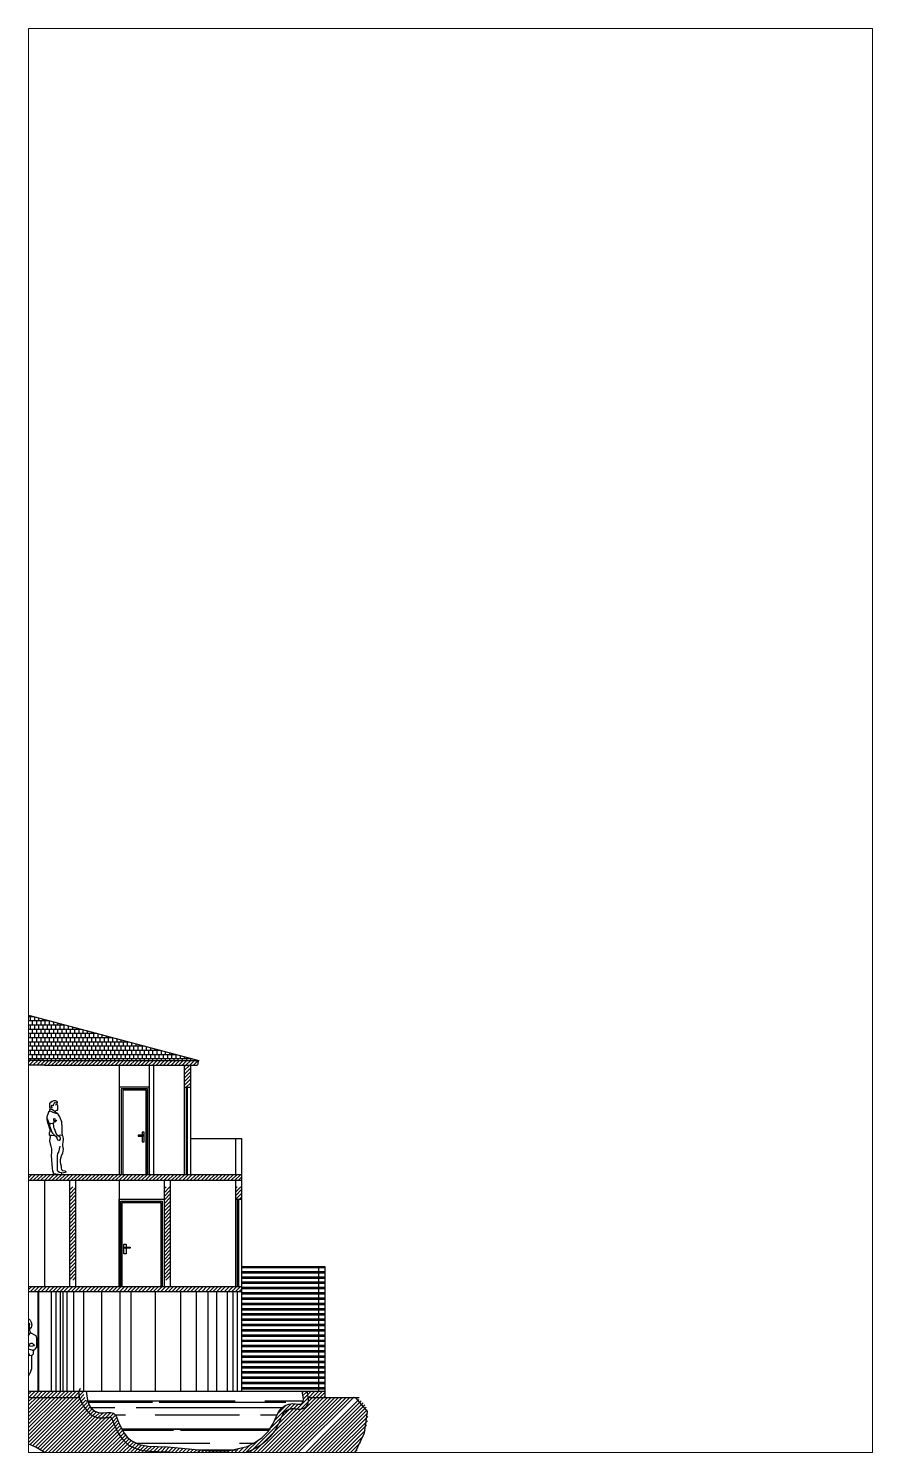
# Paper-space layout 'FACHADA TRASERA' of a CAD drawing. Header units: millimetres. Extents: x 0.02 to 0.183, y 0.034 to 0.309.
# The model-space entities are those that its viewports show. They can reach past a viewport. Long polylines and large blocks are cut down to what shows.
import ezdxf

# ---------------------------------------------------------------- set-up
doc = ezdxf.new("R2010")
doc.units = ezdxf.units.MM
doc.header["$LTSCALE"] = 2
doc.linetypes.add('HIDDEN', pattern=[9.524999999999999, 6.35, -3.175])
for name, color, linetype in [('AUXILIARES', 210, 'Continuous'), ('MUROS', 30, 'Continuous'), ('PISO EXTERIOR', 55, 'Continuous'), ('PISO INTERIOR', 41, 'Continuous'), ('teja', 22, 'Continuous'), ('VENTANAS', 170, 'Continuous')]:
    doc.layers.add(name, color=color, linetype=linetype)
pattern_1 = [(44.99999999999996, (-179.6608391449199, 34.28022411355022), (-0.04490128060534574, 0.04490128060534579), [])]

# ---------------------------------------------------------------- blocks, each defined once
blk = doc.blocks.new('hombre 2')
at = {"color": 0, "linetype": 'ByBlock', "lineweight": -2}
for p, q in [((-0.006359387316535958, 1.409057933893848), (-0.116814575446881, 1.369739943562053)), ((-0.08772548083399556, 1.54329880251953), (-0.05826043383632395, 1.608590668025755)), ((-0.08638976996741121, 1.54421768303763), (-0.06185434528413225, 1.537410997856142)), ((-0.06185434528413225, 1.70757812739393), (-0.07821129507297542, 1.680351386667866)), ((-0.07821129507297542, 1.680351386667866), (-0.07821129507297542, 1.65312464594183)), ((-0.07821129507297542, 1.65312464594183), (-0.06278063990981764, 1.635711904466802)), ((-0.07003282017853962, 1.537410997856142), (-0.07003282017853962, 1.482957516404042)), ((-0.06996059051687098, 1.485002979521965), (-0.05926257507110222, 1.476623102960474)), ((-0.06914241142069955, 1.616023895791074), (-0.05146721019656297, 1.664584877649304)), ((-0.06127390455199588, 1.607787075834921), (-0.06914241142069955, 1.614215813361682)), ((-0.03731892060085329, 1.70757812739393), (-0.06185434528413225, 1.70757812739393)), ((-0.04101668474109488, 1.398853106214972), (-0.06061911031119394, 1.32168816257655)), ((-0.02891594592318825, 1.476897859793837), (-0.0604877159059356, 1.476897859793837)), ((-0.05146721019656297, 1.664584877649304), (0.002655824059559109, 1.687107319791949)), ((-0.01278349591757433, 1.714384812575418), (-0.03731892060085329, 1.70757812739393)), ((0.02520708833296226, 1.484405340508061), (-0.02891594592318825, 1.476897859793837)), ((0.03817062906517776, 1.593724212495118), (-0.02092687996994869, 1.644953214661541)), ((-0.01069512372839654, 1.677052228471382), (-0.02029040353596656, 1.639924370277157)), ((-0.0153851873591293, 1.476897859793837), (-0.006364681649785098, 1.409330533365875)), ((0.01175192876570463, 1.70757812739393), (-0.01278349591757433, 1.714384812575418)), ((0.03628735344898359, 1.714384812575418), (0.01175192876570463, 1.70757812739393)), ((0.06082277813226256, 1.70757812739393), (0.03628735344898359, 1.714384812575418)), ((0.03666389370735601, 1.307444494506257), (0.09408725234487747, 1.397848615976415)), ((0.07165363701710703, 1.613412221170847), (0.03817062906517776, 1.593724212495118)), ((0.08535820281554152, 1.693964757030898), (0.06082277813226256, 1.70757812739393)), ((0.06847275126168029, 1.561178728765867), (0.07701091828940321, 1.5862909847298)), ((0.07935472884602746, 1.482828490158369), (0.06847275126168029, 1.561178728765867)), ((0.07701091828940321, 1.5862909847298), (0.07165363701710703, 1.613412221170847)), ((0.07996480879620549, 1.483292746120469), (0.07414739869957998, 1.459084516829193)), ((0.1136748119967592, 1.508945236360859), (0.07935472884602746, 1.482828490158369)), ((0.08554908531715455, 1.694374134398572), (0.1208552380177821, 1.62956772966362)), ((0.09575890611020554, 1.397619663033765), (0.1185758870140035, 1.379957002886073)), ((0.1273505194988047, 1.590999481373245), (0.1136748119967592, 1.508945236360859)), ((0.1185758870140035, 1.379957002886073), (0.1710531028041089, 1.347135654242237)), ((-0.1979166799947052, 1.201081302523988), (-0.2419895260231328, 1.135731010333046)), ((-0.2419895260231328, 1.135731010333046), (-0.2382316015778372, 1.062549774345968)), ((-0.2208118627068245, 1.043859137411573), (-0.2394181233125607, 1.065321852258251)), ((-0.2153677010117292, 1.033219866186357), (-0.2328090279629578, 0.9589560916463142)), ((-0.2087665545801656, 1.16139161382003), (-0.2301956796693787, 1.119403921848317)), ((-0.2301956796693787, 1.119403921848317), (-0.2114451952163279, 1.093688971741273)), ((-0.1459859146703195, 1.11839943160976), (-0.2157979862500667, 1.100117709268034)), ((-0.1809756579800705, 1.152752997768431), (-0.2087665545801656, 1.16139161382003)), ((-0.1894834964632821, 1.275817173856126), (-0.1979166799947052, 1.201081302523988)), ((-0.1728279918763747, 1.335086564450535), (-0.1894834964632821, 1.275817173856126)), ((-0.1513431959426441, 1.124828169136549), (-0.1809756579800705, 1.152752997768431)), ((-0.116814575446881, 1.369739943562053), (-0.1728279918763747, 1.335086564450535)), ((-0.1628089647847446, 1.024513646283964), (0.07282554229541915, 1.075407249399518)), ((0.05230351496467733, 1.101566024034526), (-0.1513431959426441, 1.116189553084951)), ((0.135094413976077, 0.9745166040792128), (-0.1262309399787114, 1.032415067189248)), ((-0.06061911031119394, 1.32168816257655), (-0.04202786358328581, 1.245536000868128)), ((-0.04202786358328581, 1.245536000868128), (-0.0406670813306107, 1.18532241668953)), ((-0.0406670813306107, 1.18532241668953), (-0.01049936161402343, 1.243883662095783)), ((-0.01049936161402343, 1.243883662095783), (0.03666389370735601, 1.307444494506257)), ((0.04771328633148642, 1.1033320780314), (0.07717833332915802, 1.073197370874681)), ((0.0522334924049801, 1.102327587792843), (0.08653515254070498, 1.129891562580582)), ((0.07282554229541915, 1.075407249399518), (0.1436421041137237, 1.067773123586477)), ((0.08653515254070498, 1.129891562580582), (0.1000089532557524, 1.13335220246401)), ((0.1923027714547914, 1.078933893647331), (0.1438005886970188, 1.066416014009747)), ((0.1595497566520123, 1.115357306855998), (0.1923027714547914, 1.078933893647331)), ((0.1710531028041089, 1.347135654242237), (0.2239232297763749, 1.321811497571218)), ((0.2406661355395556, 1.040161702383045), (0.1900297749894833, 0.9903495052543292)), ((0.2239232297763749, 1.321811497571218), (0.2384033159765409, 1.253392576231647)), ((0.2384033159765409, 1.253392576231647), (0.2393711870470554, 1.185681800080232)), ((0.2393711870470554, 1.185681800080232), (0.2399461469354094, 1.110473831956)), ((0.2399461469354094, 1.110473831956), (0.2409140180059239, 1.042763055804585)), ((-0.2328090279629578, 0.9589560916463142), (-0.2240164500847186, 0.8741035484101758)), ((-0.22400132319828, 0.872098425115496), (-0.1853251843902797, 0.8688752213096507)), ((-0.1853284490138378, 0.8678795661135723), (-0.09985260098707727, 0.917783989628532)), ((-0.1802682465760199, 0.5835076548018776), (-0.1836771104855188, 0.8698737924133866)), ((-0.09985260098707727, 0.917783989628532), (0.03977362201959522, 0.9104664893510801)), ((-0.03602729467093013, 0.7335816547383729), (-0.06109251539277238, 0.7277069936316991)), ((-0.05809301879656914, 0.725844646381546), (-0.05854682891319385, 0.4558276776144794)), ((-0.03837715911359396, 0.5011800613580704), (-0.03750096890613008, 0.7322733839083071)), ((0.03977362201959522, 0.9104664893510801), (0.06776592334944098, 0.8413394228233813)), ((0.06917235714217895, 0.8434893082947781), (0.1147546551531775, 0.8480371655099646)), ((0.1200428687299109, 0.8545996735360006), (0.1151473178076685, 0.5132324176399834)), ((0.1684315365464215, 0.9011205109202365), (0.1780061916491604, 0.9873670145470044)), ((-0.1847784994306778, 0.5009253669454949), (-0.1802682465760199, 0.5835076548018776)), ((-0.1757579937213336, 0.4258505598033082), (-0.1847784994306778, 0.5009253669454949)), ((-0.1793690256739353, 0.2081519653568193), (-0.03837715911359396, 0.5011800613580704)), ((-0.1712477408666473, 0.3582832333753458), (-0.1757579937213336, 0.4258505598033082)), ((-0.1524053192634085, 0.2641915351800606), (-0.1712477408666473, 0.3582832333753458)), ((0.1040205490687072, 0.4673897653909762), (-0.06872957483145115, 0.1324863303027541)), ((-0.0424396003050731, 0.4903629436131212), (-0.01192610891732215, 0.4700466149727731)), ((-0.2042463485066435, 0.1092885379550523), (-0.1920250506042009, 0.1356061822052368)), ((-0.162894833686039, 0.06991252060359443), (-0.2042463485066435, 0.1092885379550523)), ((-0.2003958025921975, 0.006227839479066688), (-0.1980519920355448, -0.01325927114893943)), ((-0.1535195914595135, 0.1928621258030319), (-0.1967126717174779, 0.1352043861098196)), ((-0.1456510845908099, 0.03234458568155674), (-0.1943688611608536, 0.01185298481499331)), ((-0.06872957483145115, 0.1324863303027541), (-0.1793690256739353, 0.2081519653568193)), ((-0.1458184996305647, 0.06991252060359443), (-0.162894833686039, 0.06991252060359443)), ((-0.09475691250389673, -0.003013470715671929), (-0.1458184996305647, 0.06991252060359443)), ((-0.07533676789179822, 0.1356061822052368), (-0.07533676789179822, 0.09462298047210993)), ((-0.07533676789179822, 0.09462298047210993), (-0.05959975415439089, 0.0319427895861395)), ((-0.05959975415439089, 0.0319427895861395), (0, 0)), ((-0.021931370208506, 0.2171707895761017), (-0.04369532537722876, 0.02330417353454095)), ((0, 0), (0.001171905278312124, -0.0146655574829424)), ((-0.2017351229102644, -0.01044669848099034), (-0.09844004337861634, -0.01145118871954764)), ((0.001171905278312124, -0.0146655574829424), (-0.09475691250389673, -0.003013470715671929))]:
    blk.add_line(p, q, dxfattribs=at)
for centre, radius, start, end in [((0.1324865683163523, 1.445065198428296), 0.06, 166.4876290396352, 232.2564907090608), ((0.06816688406888716, 1.600863420611574), 0.06, 350.5376777919741, 28.58129161511006), ((-0.175475997362696, 1.083161291468315), 0.06, 220.9223722105922, 282.1878316119792), ((0.1149350234111921, 1.075238413827265), 0.06, 41.96281909703378, 104.4046110455504), ((0.1087978836347361, 0.907740740554317), 0.06, 275.6976838622328, 353.6652482432664), ((0.1479528858772028, 1.033122573914795), 0.06, 257.625075555078, 314.5299083712362), ((0.0151473178076742, 0.5132324176399834), 0.1, 332.7143796046536, 0)]:
    blk.add_arc(centre, radius, start, end, dxfattribs=at)

msp = doc.modelspace()

# ---------------------------------------------------------------- hatches: boundary and pattern name
at = {"layer": 'MUROS'}
h = msp.add_hatch(dxfattribs=at)
h.set_pattern_fill('ANSI31', color=256, scale=0.02, angle=360, style=0)
h.set_pattern_definition(pattern_1)
h.paths.add_polyline_path([(3.921119397221993, 166.0130579470504), (3.163057397890817, 166.0132686224097, 0.3633010872667156), (3.177240403337102, 165.9893695827667, -0.7257085410291244), (3.17818368447562, 165.9732677117264, 0.3277530709288616), (3.205040852235676, 165.8994857047543), (3.959632810101233, 165.8979466823812), (7.634177969619692, 165.8995010849994, 0.3277530709286225), (7.661035137379692, 165.9732830919715, -0.7257085410429231), (7.66197841851838, 165.9893849630118, 0.3633010872643984), (7.676161423964494, 166.0132840026548)])
h = msp.add_hatch(dxfattribs=at)
h.set_pattern_fill('ANSI31', color=256, scale=0.02, angle=360, style=0)
h.set_pattern_definition(pattern_1)
h.paths.add_polyline_path([(7.323724035454781, 165.3691363535297), (7.473724035454758, 165.3691363535297), (7.473724035454758, 165.8994332099279), (7.323724035454781, 165.8993697570698)])
h.paths.add_polyline_path([(3.31305739789078, 163.2691363535297), (3.463057397890758, 163.2691363535297), (3.463057397890772, 165.8989594690421), (3.313057397890795, 165.8992654004181)])
h = msp.add_hatch(dxfattribs=at)
h.set_pattern_fill('ANSI31', color=256, scale=0.02, angle=360, style=0)
h.set_pattern_definition([(44.99999999999996, (-179.6608391449199, 34.4302241135502), (-0.04490128060534574, 0.04490128060534579), [])])
h.paths.add_polyline_path([(-0.5111469133806068, 162.9691363535298), (-0.6611469133806409, 162.9691363535297), (-0.6611469133806409, 160.7191363535298), (-0.5111469133806636, 160.7191363535298)])
h.paths.add_polyline_path([(1.25776613071897, 162.9691363535298), (1.107766130718936, 162.9691363535298), (1.107766130718936, 160.7191363535298), (1.257766130719027, 160.7191363535298)])
h.paths.add_polyline_path([(4.710583284186576, 162.9691363535298), (4.560592054746699, 162.9691363535298), (4.560592054746699, 160.7191363535298), (4.710583284186576, 160.7191363535297)])
h.paths.add_polyline_path([(6.988929788577217, 162.9691363535298), (6.838995516076601, 162.9691363535298), (6.838995516076601, 160.7191363535298), (6.988929788577217, 160.7191363535297)])
h.paths.add_polyline_path([(8.557766130719038, 162.6691363535297), (8.707766130718959, 162.6691363535297), (8.707766130719016, 162.9691363535298), (8.557766130719038, 162.9691363535298)])
h = msp.add_hatch(dxfattribs=at)
h.set_pattern_fill('PLAST', color=256, scale=0.02, angle=360, style=0)
h.set_pattern_definition([(359.9999999999999, (-179.6608391449199, 34.28022411355022), (6.221000277417677e-17, 0.127), []), (359.9999999999999, (-179.6608391449199, 34.29609911355021), (6.221000277417677e-17, 0.127), []), (359.9999999999999, (-179.6608391449199, 34.31197411355021), (6.221000277417677e-17, 0.127), [])])
h.paths.add_polyline_path([(8.70776613071893, 161.0491363535297), (8.70776613071893, 158.0491363535298), (10.16116966386928, 158.0491363535298), (10.55776613071892, 158.0491363535298), (10.55776613071892, 161.0491363535298)])
h.paths.add_polyline_path([(10.70776613071896, 161.0491363535298), (10.55776613071892, 161.0491363535298), (10.55776613071892, 158.0491363535298), (10.70776613071896, 158.0491363535298)])
at = {"layer": 'PISO EXTERIOR'}
h = msp.add_hatch(dxfattribs=at)
h.set_pattern_fill('ANSI31', color=256, scale=0.02, angle=360, style=0)
h.set_pattern_definition(pattern_1)
edge = h.paths.add_edge_path()
edge.add_spline(control_points=[(10.3120351742381, 157.899136353524), (10.31326319519119, 157.8882055620318), (10.31423823907195, 157.8772486318043), (10.31649034554615, 157.8401497418412), (10.3164244295759, 157.8136478584555), (10.30712705535708, 157.75661832232), (10.29776973949154, 157.7248118541508), (10.25362585872349, 157.6634120810905), (10.21503194200405, 157.6375712354187), (10.14927743785417, 157.6170646878773), (10.12165288795241, 157.616198557018), (10.05472240282588, 157.6171341962039), (10.01801509822908, 157.6226352954907), (9.952726749241457, 157.628692330415), (9.928166035923049, 157.629187830686), (9.864168755689512, 157.6213046409285), (9.827926026041915, 157.6074756839995), (9.742709329035755, 157.5532513009838), (9.704914114231961, 157.5050821481401), (9.638795601754133, 157.3684157431636), (9.61087030269865, 157.2798833114416), (9.524220799134717, 157.1102255015238), (9.473854986633476, 157.0383657354954), (9.3111001896199, 156.8538027198082), (9.18230619618398, 156.7570809816344), (8.909449236321755, 156.6081898011767), (8.76676785151161, 156.5571923538648), (8.427693628838675, 156.4824525500204), (8.229701935114257, 156.4750558349063), (7.796781470346524, 156.4941618388841), (7.561269859475225, 156.527019291125), (7.204634053172093, 156.5662025553695), (7.085212390266541, 156.5776419828835), (6.845027614209265, 156.5905755677978), (6.720892299455635, 156.5904566689094), (6.483841945542927, 156.6007483129889), (6.372057765389421, 156.6100266823529), (6.155572457543336, 156.6609488460163), (6.04883430247056, 156.704555889012), (5.878115027458897, 156.8382927724721), (5.813162094061418, 156.9176099494009), (5.73149552611013, 157.0492498982635), (5.70686919322079, 157.0953457247125), (5.66171981052738, 157.1906925979223), (5.640705678188986, 157.2420338083698), (5.604357282915224, 157.3367512829988), (5.587381112552144, 157.3770866042032), (5.567125588856719, 157.407869785019), (5.562007641627041, 157.412193899955), (5.559880077821354, 157.4136800365844), (5.558427572778463, 157.4148579662404), (5.532049117544169, 157.4196203291256), (5.497457814119819, 157.4192159659197), (5.413867513545732, 157.411577669624), (5.365168347747691, 157.4050906701003), (5.257206492914143, 157.4073379528226), (5.199991239629149, 157.4185740186009), (5.096530392359135, 157.4675277343693), (5.05072733346875, 157.503734041313), (4.966692980817093, 157.592785672013), (4.926409191332844, 157.6470273763683), (4.854756313667302, 157.7632936233896), (4.823770901030933, 157.8240039764496), (4.803050585038081, 157.8903039371469), (4.801733391374048, 157.8947099417258), (4.800481750849343, 157.8991363535297)], knot_values=[0.1807807147034408, 0.1807807147034408, 0.1807807147034408, 0.1807807147034408, 0.2045218454406657, 0.2045218454406657, 0.260996545046611, 0.260996545046611, 0.3174712446525563, 0.3174712446525563, 0.3739459442585016, 0.3739459442585016, 0.4304206438644469, 0.4304206438644469, 0.5241822751401024, 0.5241822751401024, 0.6179439064157579, 0.6179439064157579, 0.7809841655566734, 0.7809841655566734, 1.046047609487548, 1.046047609487548, 1.311111053418423, 1.311111053418423, 1.539607129706889, 1.539607129706889, 1.959497331262166, 1.959497331262166, 2.379387532817443, 2.379387532817443, 2.960520668853423, 2.960520668853423, 3.649310473936705, 3.649310473936705, 3.993705376478346, 3.993705376478346, 4.338100279019987, 4.338100279019987, 4.644399079386835, 4.644399079386835, 4.950697879753683, 4.950697879753683, 5.222026212799909, 5.222026212799909, 5.357690379323021, 5.357690379323021, 5.493354545846134, 5.493354545846134, 5.629018712369247, 5.629018712369247, 5.701589826864622, 5.701589826864622, 5.774160941359997, 5.774160941359997, 5.897181744539334, 5.897181744539334, 6.020202547718671, 6.020202547718671, 6.143223350898007, 6.143223350898007, 6.266244154077344, 6.266244154077344, 6.389264957256681, 6.389264957256681, 6.512285760436018, 6.512285760436018, 6.521020780351538, 6.521020780351538, 6.521020780351538, 6.521020780351538], degree=3, periodic=0)
edge.add_line((4.800481750849327, 157.8991363535298), (-1.442233869281019, 157.8991363535298))
edge.add_line((-1.442233869281019, 157.8991363535298), (-1.442233869281075, 160.4491363535297))
edge.add_line((-1.442233869281075, 160.4491363535297), (-4.792233869280928, 160.4491363535297))
edge.add_line((-4.792233869280928, 160.4491363535297), (-4.792233869280928, 160.2491363535298))
edge.add_line((-4.792233869280928, 160.2491363535298), (-5.442233869280962, 160.2491363535298))
edge.add_line((-5.442233869280962, 160.2491363535298), (-11.69527205430634, 160.2491363535297))
edge.add_spline(control_points=[(-11.69527205430635, 160.2491363535297), (-11.42202020853384, 159.4103280525289), (-10.67189804776704, 157.1076585373899), (-6.655021600560207, 157.5435949159213), (-3.267819500344523, 158.7228101331312), (-1.471674893549917, 155.638394643517), (1.702054934880803, 157.7818741793214), (5.211663406404602, 156.0182452078335), (8.96883488740172, 152.8299384191217), (10.85771943704314, 155.5067183507404), (12.12521757173418, 157.6573417466409), (11.42237808398734, 157.8916095661575), (11.39979656428918, 157.8991363535297)], knot_values=[0, 0, 0, 0, 2.423270108643096, 6.652283006096489, 10.03744458770815, 11.74174904432096, 15.52786068124096, 18.07848251816318, 23.65062882629243, 25.94810610401523, 28.06861561205069, 28.139007036297, 28.139007036297, 28.139007036297, 28.139007036297], degree=3, periodic=0)
edge.add_line((11.39979656428909, 157.8991363535297), (10.31203517424104, 157.8991363535298))
h = msp.add_hatch(dxfattribs=at)
h.set_pattern_fill('ANSI31', color=256, scale=0.02, angle=360, style=0)
h.set_pattern_definition(pattern_1)
edge = h.paths.add_edge_path()
edge.add_line((10.70776613071896, 157.8991363535297), (10.70776613071896, 158.0491363535298))
edge.add_line((10.70776613071896, 158.0491363535298), (10.28418419025365, 158.0491363535298))
edge.add_spline(control_points=[(10.28418419025362, 158.0491363535298), (10.29521698175883, 157.999901782321), (10.30634338027911, 157.9497998318836), (10.3120351742381, 157.899136353524)], knot_values=[6.521020780351547, 6.521020780351547, 6.521020780351547, 6.521020780351547, 6.63105931362669, 6.63105931362669, 6.63105931362669, 6.63105931362669], degree=3, periodic=0)
edge.add_line((10.31203517423719, 157.8991363535298), (10.70776613071893, 157.8991363535297))
at = {"layer": 'PISO INTERIOR'}
h = msp.add_hatch(dxfattribs=at)
h.set_pattern_fill('ANSI31', color=256, scale=0.02, angle=360, style=0)
h.set_pattern_definition(pattern_1)
edge = h.paths.add_edge_path()
edge.add_line((-4.142233869281064, 163.2691363535297), (8.707766130719016, 163.2691363535298))
edge.add_line((8.707766130719016, 163.1191363535297), (-3.992233869281087, 163.1191363535297))
h = msp.add_hatch(dxfattribs=at)
h.set_pattern_fill('ANSI31', color=256, scale=0.02, angle=360, style=0)
h.set_pattern_definition(pattern_1)
h.paths.add_polyline_path([(-5.092233869280996, 160.5691363535297), (8.707766130718959, 160.5691363535297), (8.707766130719016, 160.4491363535297), (-4.792233869280928, 160.4491363535298), (-4.792233869280984, 160.2491363535297), (-5.442233869280962, 160.2491363535297), (-5.442233869280962, 160.4091363535298), (-5.092233869280996, 160.4091363535298)])
h = msp.add_hatch(dxfattribs=at)
h.set_pattern_fill('ANSI31', color=256, scale=0.02, angle=360, style=0)
h.set_pattern_definition(pattern_1)
edge = h.paths.add_edge_path()
edge.add_spline(control_points=[(4.800481750849279, 157.8991363535298), (4.794944466568687, 157.9187188934185), (4.790690185973368, 157.9387008427814), (4.785820619221361, 157.9859774082086), (4.785742304470567, 158.0144154148298), (4.795244829404986, 158.0466409643164), (4.795583038492474, 158.0475582546771), (4.796168556387578, 158.0491363535301)], knot_values=[0.09466367689192301, 0.09466367689192301, 0.09466367689192301, 0.09466367689192301, 0.1333075906311139, 0.1333075906311139, 0.180686524285854, 0.180686524285854, 0.1807807147034109, 0.1807807147034109, 0.1807807147034109, 0.1807807147034109], degree=3, periodic=0)
edge.add_line((4.796168556387521, 158.0491363535298), (-1.442233869281075, 158.0491363535298))
edge.add_line((-1.442233869281075, 158.0491363535298), (-1.442233869281075, 157.8991363535298))
edge.add_line((-1.442233869281075, 157.8991363535298), (4.800481750849279, 157.8991363535298))
h.paths.add_polyline_path([(-1.292233869281041, 158.2091363535298), (-1.292233869280984, 158.0491363535298), (2.064277506003712, 158.0491363535298), (2.064277506003712, 158.2091363535297)])
edge = h.paths.add_edge_path()
edge.add_spline(control_points=[(10.16116966386928, 158.0491363535298), (10.19115033721342, 157.9166568310003), (10.24342469171503, 157.6856653037119), (9.875874602714156, 157.790005062178), (9.577948347197399, 157.6117292457176), (9.45131746682599, 157.087785277712), (8.51769616913483, 156.3915601791579), (7.322115555249034, 156.7684777559195), (6.075717141905862, 156.6831544553815), (5.777085335881132, 157.1858640985285), (5.645740072387888, 157.5969345964148), (5.3017165865406, 157.4868290775831), (5.042964991389304, 157.623380947109), (4.827289185413029, 158.0491363535298), (4.966081924202307, 158.0491363535298)], knot_values=[0, 0, 0, 0, 0.3008067445475859, 0.5244871661296457, 0.8716450832451823, 1.253422472758413, 2.071246764368008, 3.989983293756819, 4.861884081217715, 5.416224593885289, 5.659616434292749, 5.981439942675614, 6.234559217235292, 6.650937433603085, 6.650937433603085, 6.650937433603085, 6.650937433603085], degree=3, periodic=0)
edge.add_line((4.966081924202307, 158.0491363535298), (4.796168556387663, 158.0491363535298))
edge.add_spline(control_points=[(4.796168556387578, 158.0491363535301), (4.795583038492474, 158.0475582546771), (4.795244829404986, 158.0466409643164), (4.785742304470567, 158.0144154148298), (4.785820619221361, 157.9859774082086), (4.791184656498864, 157.9339002374416), (4.796973327235968, 157.9097496808106), (4.823770901030933, 157.8240039764496), (4.854756313667302, 157.7632936233896), (4.926409191332844, 157.6470273763683), (4.966692980817093, 157.592785672013), (5.05072733346875, 157.503734041313), (5.096530392359135, 157.4675277343693), (5.199991239629149, 157.4185740186009), (5.257206492914143, 157.4073379528226), (5.365168347747691, 157.4050906701003), (5.413867513545732, 157.411577669624), (5.497457814119819, 157.4192159659197), (5.532049117544169, 157.4196203291256), (5.558427572778463, 157.4148579662404), (5.559880077821354, 157.4136800365844), (5.562007641627041, 157.412193899955), (5.567125588856719, 157.407869785019), (5.587381112552144, 157.3770866042032), (5.604357282915224, 157.3367512829988), (5.640705678188986, 157.2420338083698), (5.66171981052738, 157.1906925979223), (5.70686919322079, 157.0953457247125), (5.73149552611013, 157.0492498982635), (5.813162094061418, 156.9176099494009), (5.878115027458897, 156.8382927724721), (6.04883430247056, 156.704555889012), (6.155572457543336, 156.6609488460163), (6.372057765389421, 156.6100266823529), (6.483841945542927, 156.6007483129889), (6.720892299455635, 156.5904566689094), (6.845027614209265, 156.5905755677978), (7.085212390266541, 156.5776419828835), (7.204634053172093, 156.5662025553695), (7.561269859475225, 156.527019291125), (7.796781470346524, 156.4941618388841), (8.229701935114257, 156.4750558349063), (8.427693628838675, 156.4824525500204), (8.76676785151161, 156.5571923538648), (8.909449236321755, 156.6081898011767), (9.18230619618398, 156.7570809816344), (9.3111001896199, 156.8538027198082), (9.473854986633476, 157.0383657354954), (9.524220799134717, 157.1102255015238), (9.61087030269865, 157.2798833114416), (9.638795601754133, 157.3684157431636), (9.704914114231961, 157.5050821481401), (9.742709329035755, 157.5532513009838), (9.827926026041915, 157.6074756839995), (9.864168755689512, 157.6213046409285), (9.928166035923049, 157.629187830686), (9.952726749241457, 157.628692330415), (10.01801509822908, 157.6226352954907), (10.05472240282588, 157.6171341962039), (10.12165288795241, 157.616198557018), (10.14927743785417, 157.6170646878773), (10.21503194200405, 157.6375712354187), (10.25362585872349, 157.6634120810905), (10.29776973949154, 157.7248118541508), (10.30712705535708, 157.75661832232), (10.3164244295759, 157.8136478584555), (10.31649034554615, 157.8401497418412), (10.31114884272537, 157.9281401755335), (10.29759733832784, 157.9892792816654), (10.28418419025362, 158.0491363535298)], knot_values=[0.094663676891923, 0.094663676891923, 0.094663676891923, 0.094663676891923, 0.09475786730948, 0.09475786730948, 0.14213680096422, 0.14213680096422, 0.18951573461896, 0.18951573461896, 0.3125365377982968, 0.3125365377982968, 0.4355573409776335, 0.4355573409776335, 0.5585781441569703, 0.5585781441569703, 0.681598947336307, 0.681598947336307, 0.8046197505156437, 0.8046197505156437, 0.9276405536949804, 0.9276405536949804, 1.000211668190356, 1.000211668190356, 1.072782782685731, 1.072782782685731, 1.208446949208844, 1.208446949208844, 1.344111115731957, 1.344111115731957, 1.479775282255069, 1.479775282255069, 1.751103615301295, 1.751103615301295, 2.057402415668143, 2.057402415668143, 2.363701216034991, 2.363701216034991, 2.708096118576632, 2.708096118576632, 3.052491021118273, 3.052491021118273, 3.741280826201555, 3.741280826201555, 4.322413962237535, 4.322413962237535, 4.742304163792812, 4.742304163792812, 5.162194365348089, 5.162194365348089, 5.390690441636555, 5.390690441636555, 5.65575388556743, 5.65575388556743, 5.920817329498305, 5.920817329498305, 6.08385758863922, 6.08385758863922, 6.177619219914876, 6.177619219914876, 6.271380851190531, 6.271380851190531, 6.327855550796476, 6.327855550796476, 6.384330250402422, 6.384330250402422, 6.440804950008367, 6.440804950008367, 6.497279649614312, 6.497279649614312, 6.63105931362669, 6.63105931362669, 6.63105931362669, 6.63105931362669], degree=3, periodic=0)
edge.add_line((10.28418419025356, 158.0491363535297), (10.16116966386925, 158.0491363535297))
at = {"layer": 'teja'}
h = msp.add_hatch(dxfattribs=at)
h.set_pattern_fill('AR-B88', color=256, scale=0.0005, angle=360, style=0)
h.set_pattern_definition([(359.9999999999999, (-179.6608391449199, 34.28022411355022), (4.976800221934141e-17, 0.1016), []), (90, (-179.6608391449199, 34.28022411355022), (-0.05079999999999994, 0.1016), [0.1016, -0.1016])])
h.paths.add_polyline_path([(1.19897713532997, 167.7332986128695), (3.313057397890716, 166.7058521653391), (3.31240080797272, 166.7058521653391), (3.312964751266462, 166.0132269611926), (3.921119397221993, 166.0130579470504), (7.676161423964456, 166.0132840026548)])
at = {"layer": 'VENTANAS'}
h = msp.add_hatch(dxfattribs=at)
h.set_pattern_fill('AR-RROOF', color=256, scale=0.02, angle=360, style=0)
h.set_pattern_definition([(359.9999999999999, (-179.6608391449199, 41.31992001276558), (1.1176, 0.5079999999999995), [7.62, -1.016, 2.54, -0.508]), (359.9999999999999, (-178.9851991449199, 41.57392001276554), (-0.5079999999999997, 0.6756400000000002), [1.524, -0.16764, 3.048, -0.381]), (359.9999999999999, (-179.4068391449199, 41.75172001276559), (2.6416, 0.3403599999999987), [4.064, -0.7112, 2.032, -0.508])])
edge = h.paths.add_edge_path()
edge.add_spline(control_points=[(4.966081924202307, 158.0491363535298), (4.827289185413029, 158.0491363535298), (5.042964991389304, 157.623380947109), (5.3017165865406, 157.4868290775831), (5.645740072387888, 157.5969345964148), (5.777085335881132, 157.1858640985285), (6.075717141905862, 156.6831544553815), (7.322115555249034, 156.7684777559195), (8.51769616913483, 156.3915601791579), (9.45131746682599, 157.087785277712), (9.577948347197399, 157.6117292457176), (9.875874602714156, 157.790005062178), (10.24342469171503, 157.6856653037119), (10.19115033721342, 157.9166568310003), (10.16116966386928, 158.0491363535298)], knot_values=[0, 0, 0, 0, 0.4163782163677934, 0.6694974909274712, 0.9913209993103353, 1.234712839717796, 1.789053352385369, 2.660954139846266, 4.579690669235077, 5.397514960844672, 5.779292350357903, 6.126450267473439, 6.350130689055499, 6.650937433603085, 6.650937433603085, 6.650937433603085, 6.650937433603085], degree=3, periodic=0)
edge.add_line((10.16116966386922, 158.0491363535298), (4.966081924202335, 158.0491363535298))

# ---------------------------------------------------------------- linework, layer by layer
at = {"color": 8, "linetype": 'Continuous'}
for p, q in [((6.480466397376041, 165.3691363535298), (5.757766130718927, 165.3691363535298)), ((5.757766130718927, 165.3691363535298), (5.757766130718913, 163.2691363535298)), ((5.804467027449768, 165.3267043535298), (5.804467027449697, 163.2691363535298)), ((6.438034397376022, 165.3267043535298), (5.804467027449711, 165.3267043535298)), ((5.804467027449768, 165.3267043535298), (5.804467027449753, 163.2691363535297)), ((6.40621039737605, 165.2948803535298), (5.846899027449673, 165.2948803535298)), ((5.84689902744973, 165.2948803535297), (5.846899027449716, 163.2691363535298)), ((6.406210397376036, 163.2691363535298), (6.40621039737605, 165.2948803535298)), ((6.438034397376008, 163.2691363535298), (6.438034397376022, 165.3267043535298)), ((6.480466397376027, 163.2691363535297), (6.480466397376041, 165.3691363535298)), ((6.363778397376031, 164.2871203535298), (6.310738397376021, 164.2871203535298)), ((6.310738397376021, 164.2871203535298), (6.310738397376021, 164.2128643535297)), ((6.363778397376016, 164.0537443535298), (6.363778397376031, 164.2871203535298)), ((6.331954397376059, 164.2128643535297), (6.215266397376048, 164.2128643535297)), ((6.215266397376048, 164.2128643535297), (6.215266397376048, 164.1916483535298)), ((6.215266397376048, 164.1916483535298), (6.331954397376059, 164.1916483535298)), ((6.310738397376021, 164.1916483535298), (6.310738397376007, 164.0537443535298)), ((6.310738397376007, 164.0537443535298), (6.363778397376016, 164.0537443535298)), ((5.757766171925731, 160.5691364368678), (5.757766171925731, 162.6691364368678)), ((5.757766171925731, 162.6691364368678), (6.838995516076658, 162.6691364368678)), ((5.80019817192575, 160.5691364368678), (5.80019817192575, 162.6267044368678)), ((5.80019817192575, 162.6267044368678), (6.796563516076638, 162.6267044368678)), ((5.832022171925779, 160.5691364368678), (5.832022171925779, 162.5948804368678)), ((5.832022171925779, 162.5948804368678), (6.764739516076553, 162.5948804368678)), ((6.76473951607661, 162.5948804368678), (6.764739516076553, 160.5691364368678)), ((6.796563516076638, 162.6267044368678), (6.796563516076638, 160.5691364368678)), ((6.838995516076601, 162.6691364368678), (6.838995516076601, 160.5691364368678)), ((5.874454171925741, 161.5871204368679), (5.927494171925751, 161.5871204368679)), ((5.874454171925741, 161.3537444368679), (5.874454171925741, 161.5871204368679)), ((5.90627817192577, 161.5128644368678), (6.022966171925781, 161.5128644368678)), ((5.927494171925751, 161.5871204368679), (5.927494171925751, 161.5128644368678)), ((6.022966171925781, 161.5128644368678), (6.022966171925781, 161.4916484368678)), ((5.927494171925751, 161.3537444368679), (5.874454171925741, 161.3537444368679)), ((6.022966171925781, 161.4916484368678), (5.90627817192577, 161.4916484368678)), ((5.927494171925751, 161.4916484368678), (5.927494171925751, 161.3537444368679)), ((5.757766171925731, 160.5691364368678), (6.838995516076601, 160.5691364368678))]:
    msp.add_line(p, q, dxfattribs=at)
at = {"linetype": 'ByBlock', "lineweight": -2}
for p, q in [((4.087549842386728, 164.9148377421439), (4.088610170863866, 164.9766648319394)), ((4.088610170863866, 164.9766648319394), (4.111142151002618, 165.0070928237759)), ((4.111142151002618, 165.0070928237759), (4.145867908628226, 165.0333126890818)), ((4.145867908628226, 165.0333126890818), (4.190136622547904, 165.045289664592)), ((4.183509569565935, 164.9650115584701), (4.168399888766977, 164.9332887584703)), ((4.195438264933479, 164.98087295847), (4.183509569565935, 164.9650115584701)), ((4.190136622547904, 165.045289664592), (4.220355984145762, 165.0478792809185)), ((4.200739907319111, 164.991231423776), (4.195438264933479, 164.98087295847)), ((4.219295655668624, 164.9873469992862), (4.200739907319111, 164.991231423776)), ((4.252696002697839, 164.9834625747965), (4.219295655668624, 164.9873469992862)), ((4.220355984145762, 165.0478792809185), (4.251635674220701, 165.0307230727554)), ((4.237586321898938, 164.9452657339804), (4.228838611962694, 164.9371731829601)), ((4.247129278192951, 164.9491501584702), (4.237586321898938, 164.9452657339804)), ((4.261178630514827, 164.947855350307), (4.247129278192951, 164.9491501584702)), ((4.251635674220701, 165.0307230727554), (4.267805683496739, 165.0057980156127)), ((4.26462469806544, 164.991231423776), (4.252696002697839, 164.9834625747965)), ((4.263564369588302, 164.9779596401027), (4.259057973560552, 164.9847573829598)), ((4.265685026542521, 164.9611271339803), (4.263564369588302, 164.9779596401027)), ((4.267805683496739, 165.0057980156127), (4.26462469806544, 164.991231423776)), ((4.266745355019658, 164.947855350307), (4.265685026542521, 164.9611271339803)), ((4.272046997405234, 164.9371731829601), (4.266745355019658, 164.947855350307)), ((4.27973437886434, 164.9242251013276), (4.272046997405234, 164.9371731829601)), ((4.040630307274263, 164.7160846890842), (4.017833245016256, 164.6561998115336)), ((4.017833245016256, 164.6561998115336), (4.019953901970474, 164.5869275747994)), ((4.029231776145288, 164.6170318645951), (4.050173263568389, 164.5500255421466)), ((4.061306712578052, 164.7623740809205), (4.040630307274263, 164.7160846890842)), ((4.091526074175967, 164.7902124564306), (4.061306712578052, 164.7623740809205)), ((4.087549842386728, 164.8899126850013), (4.087549842386728, 164.9148377421439)), ((4.098418209277192, 164.865958733981), (4.087549842386728, 164.8899126850013)), ((4.088610170863866, 164.7947442850019), (4.092851484772304, 164.8290567013282)), ((4.097357880800111, 164.7882702441857), (4.088610170863866, 164.7947442850019)), ((4.092851484772304, 164.8290567013282), (4.093911813249441, 164.8449181013281)), ((4.093911813249441, 164.8449181013281), (4.11008182252548, 164.8410336768384)), ((4.141361512600476, 164.7711140360225), (4.097357880800111, 164.7882702441857)), ((4.102659523185629, 164.8436232931649), (4.098418209277192, 164.865958733981)), ((4.11008182252548, 164.8410336768384), (4.132878884783544, 164.8371492523486)), ((4.132878884783544, 164.9242251013276), (4.125191503324437, 164.9096585094909)), ((4.125191503324437, 164.9096585094909), (4.125191503324437, 164.8873230686748)), ((4.125191503324437, 164.8873230686748), (4.138180527169119, 164.8727564768381)), ((4.143747251674007, 164.926814717654), (4.132878884783544, 164.9242251013276)), ((4.132878884783544, 164.8371492523486), (4.15329020796802, 164.8277618931649)), ((4.138180527169119, 164.8727564768381), (4.151169551013858, 164.8753460931646)), ((4.168399888766977, 164.7620503788798), (4.141361512600476, 164.7711140360225)), ((4.155410864922295, 164.9187221666337), (4.143747251674007, 164.926814717654)), ((4.151169551013858, 164.8753460931646), (4.157796603995827, 164.8818201339809)), ((4.15329020796802, 164.8277618931649), (4.183509569565935, 164.8054264523488)), ((4.163098246381345, 164.9148377421439), (4.155410864922295, 164.9187221666337)), ((4.168399888766977, 164.9187221666337), (4.163098246381345, 164.9148377421439)), ((4.168399888766977, 164.9332887584703), (4.168399888766977, 164.9187221666337)), ((4.196498593410617, 164.7526630196961), (4.168399888766977, 164.7620503788798)), ((4.183509569565935, 164.8054264523488), (4.224597298054199, 164.7672296115328)), ((4.189871540428648, 164.5891934890851), (4.197558921887698, 164.6238296074522)), ((4.243948292761651, 164.7380964278595), (4.196498593410617, 164.7526630196961)), ((4.209487617255299, 164.7805013952061), (4.226717955008475, 164.7934494768387)), ((4.220090902026449, 164.6031126768401), (4.224067133815687, 164.6076445054115)), ((4.224067133815687, 164.5778639176566), (4.220090902026449, 164.6031126768401)), ((4.224597298054199, 164.7672296115328), (4.24606894971587, 164.7565474441859)), ((4.226717955008475, 164.7934494768387), (4.241827635807375, 164.8067212605121)), ((4.241827635807375, 164.8067212605121), (4.256937316606333, 164.8119004931651)), ((4.278674050387202, 164.7290327707167), (4.243948292761651, 164.7380964278595)), ((4.24606894971587, 164.7565474441859), (4.27973437886434, 164.7316223870432)), ((4.256937316606333, 164.8119004931651), (4.272046997405234, 164.8161086196957)), ((4.272046997405234, 164.8161086196957), (4.278674050387202, 164.8303515094915)), ((4.278674050387202, 164.8831149421441), (4.281855035818616, 164.8976815339808)), ((4.278674050387202, 164.8646639258178), (4.278674050387202, 164.8831149421441)), ((4.278674050387202, 164.8303515094915), (4.278674050387202, 164.8646639258178)), ((4.294048813305416, 164.7138187747985), (4.278674050387202, 164.7322697911249)), ((4.283975692772778, 164.9096585094909), (4.27973437886434, 164.9242251013276)), ((4.281855035818616, 164.8976815339808), (4.283975692772778, 164.9096585094909)), ((4.326123749738237, 164.6723849135743), (4.294048813305416, 164.7138187747985)), ((4.341233430537194, 164.6332169666358), (4.326123749738237, 164.6723849135743)), ((4.361909835840983, 164.568476558473), (4.341233430537194, 164.6332169666358)), ((4.019953901970474, 164.5869275747994), (4.032942925815213, 164.5199212523509)), ((4.032942925815213, 164.5199212523509), (4.057595562908183, 164.4506490156167)), ((4.050173263568389, 164.5500255421466), (4.070849668872178, 164.4924065788817)), ((4.057595562908183, 164.4506490156167), (4.072705243707141, 164.3930300523518)), ((4.070849668872178, 164.4924065788817), (4.080392625166191, 164.490140664596)), ((4.072705243707141, 164.3930300523518), (4.089670499341004, 164.3538621054133)), ((4.074560818542103, 164.2616070237813), (4.072705243707141, 164.2198494605163)), ((4.091526074175967, 164.3007749707198), (4.074560818542103, 164.2616070237813)), ((4.080392625166191, 164.490140664596), (4.114323136433974, 164.4969384074531)), ((4.085959349671079, 164.4888458564327), (4.080922789404816, 164.4558282482697)), ((4.080922789404816, 164.4558282482697), (4.080922789404816, 164.4373772319433)), ((4.080922789404816, 164.4373772319433), (4.096032470203717, 164.4063018360252)), ((4.089670499341004, 164.3538621054133), (4.091526074175967, 164.3007749707198)), ((4.096032470203717, 164.4063018360252), (4.107961165571261, 164.3693998033724)), ((4.107961165571261, 164.3693998033724), (4.121480353654569, 164.3302318564339)), ((4.114323136433974, 164.4969384074531), (4.154085454325845, 164.5014702360245)), ((4.121480353654569, 164.3302318564339), (4.128107406636481, 164.3014223748014)), ((4.128107406636481, 164.3014223748014), (4.133143966902857, 164.2891216972505)), ((4.133143966902857, 164.2891216972505), (4.15169971525237, 164.2603122156181)), ((4.15169971525237, 164.2603122156181), (4.187220719235803, 164.227294607455)), ((4.154085454325845, 164.5014702360245), (4.178738091418872, 164.5014702360245)), ((4.178738091418872, 164.5014702360245), (4.189871540428648, 164.5063257666367)), ((4.185365144400897, 164.4228106401067), (4.178738091418872, 164.5030887462285)), ((4.185365144400897, 164.3962670727599), (4.185365144400897, 164.4228106401067)), ((4.205776467585373, 164.3671338890867), (4.185365144400897, 164.3962670727599)), ((4.197558921887698, 164.5338404401059), (4.189871540428648, 164.5891934890851)), ((4.189871540428648, 164.5063257666367), (4.197558921887698, 164.5338404401059)), ((4.220886148384274, 164.328289644189), (4.205776467585373, 164.3671338890867)), ((4.20895745301673, 164.5361063543916), (4.235200582825406, 164.5454937135752)), ((4.212668602686598, 164.5500255421466), (4.224067133815687, 164.5778639176566)), ((4.244478457000163, 164.249953750312), (4.220886148384274, 164.328289644189)), ((4.235200582825406, 164.5454937135752), (4.250575345743563, 164.5639447299016)), ((4.26462469806544, 164.2149939299041), (4.244478457000163, 164.249953750312)), ((4.250575345743563, 164.5639447299016), (4.261708794753339, 164.5823957462279)), ((4.375163941804921, 164.5383722686773), (4.361909835840983, 164.568476558473)), ((4.378875091474846, 164.4830192196981), (4.375163941804921, 164.5383722686773)), ((4.382851323264028, 164.4415853584739), (4.378875091474846, 164.4830192196981)), ((4.388418047768859, 164.3907641380661), (4.382851323264028, 164.4415853584739)), ((4.382851323264028, 164.3098386278626), (4.388418047768859, 164.3399429176583)), ((4.386562472933953, 164.2522196645977), (4.382851323264028, 164.3098386278626)), ((4.392129197438784, 164.2198494605163), (4.386562472933953, 164.2522196645977)), ((4.388418047768859, 164.3399429176583), (4.388418047768859, 164.3907641380661)), ((4.072705243707141, 164.2198494605163), (4.084103774836116, 164.2107858033735)), ((4.087814924506041, 164.1356869299047), (4.078802132450527, 164.0767731584765)), ((4.078802132450527, 164.0767731584765), (4.093911813249427, 164.0065298156199)), ((4.084103774836116, 164.2107858033735), (4.138975773526944, 164.2085198890878)), ((4.084899021193941, 164.2094909952102), (4.096827716561542, 164.1800341094962)), ((4.100008701992898, 164.1690282401085), (4.087814924506041, 164.1356869299047)), ((4.093911813249427, 164.0065298156199), (4.111937397360428, 163.9440553217428)), ((4.096827716561542, 164.1800341094962), (4.100008701992898, 164.1690282401085)), ((4.111937397360428, 163.9440553217428), (4.127047078159386, 163.8848178482739)), ((4.138975773526944, 164.2085198890878), (4.20895745301673, 164.2036643584756)), ((4.187220719235803, 164.227294607455), (4.215849588118012, 164.1965429135777)), ((4.215849588118012, 164.1965429135777), (4.241032389449551, 164.1800341094962)), ((4.241032389449551, 164.1800341094962), (4.257997645083414, 164.1593171788842)), ((4.257997645083414, 164.1593171788842), (4.261443712634026, 164.1389239503128)), ((4.261443712634026, 164.1389239503128), (4.274697818598007, 164.0997560033743)), ((4.296699634498204, 164.1881266605166), (4.26462469806544, 164.2149939299041)), ((4.274697818598007, 164.0997560033743), (4.305182262315178, 164.0893975380683)), ((4.278674050387202, 164.2062539748021), (4.312869643774242, 164.2107858033735)), ((4.323738010664705, 164.1738837707207), (4.296699634498204, 164.1881266605166)), ((4.305182262315178, 164.0893975380683), (4.328774570931067, 164.0955478768438)), ((4.308363247746477, 163.8038923380704), (4.335666706032292, 163.9440553217428)), ((4.312869643774242, 164.2107858033735), (4.350511304711894, 164.2175835462307)), ((4.347330319280594, 164.1531668401086), (4.323738010664705, 164.1738837707207)), ((4.328774570931067, 164.0955478768438), (4.34733031928058, 164.1162648074558)), ((4.34733031928058, 164.1162648074558), (4.347330319280594, 164.1531668401086)), ((4.350511304711894, 164.2175835462307), (4.377019516639884, 164.2153176319449)), ((4.377019516639884, 164.2153176319449), (4.392129197438784, 164.2198494605163)), ((4.386827555053209, 164.2130517176592), (4.40193723585211, 164.1800341094962)), ((4.401937235852095, 164.0434318482727), (4.392924443796652, 163.9955239462322)), ((4.392924443796652, 163.9955239462322), (4.396105429228008, 163.9550611911305)), ((4.396105429228008, 163.9550611911305), (4.408034124595609, 163.8738119788862)), ((4.40193723585211, 164.1800341094962), (4.408034124595609, 164.1172359135783)), ((4.408034124595609, 164.1172359135783), (4.401937235852095, 164.0434318482727)), ((4.130228063590742, 163.8148982074581), (4.124131174847342, 163.7151979788873)), ((4.124131174847342, 163.7151979788873), (4.130228063590742, 163.6229428972553)), ((4.127047078159386, 163.8848178482739), (4.130228063590742, 163.8148982074581)), ((4.130228063590742, 163.6229428972553), (4.136324952334142, 163.5012309299093)), ((4.272046997405219, 163.6193821748064), (4.278143886148676, 163.7041921094996)), ((4.272046997405219, 163.5494625339906), (4.272046997405219, 163.6193821748064)), ((4.278143886148676, 163.7041921094996), (4.284240774892076, 163.7705510278665)), ((4.284240774892076, 163.7705510278665), (4.308363247746477, 163.8038923380704)), ((4.338582609344392, 163.6158214523574), (4.335666706032292, 163.5640291258272)), ((4.335666706032292, 163.5640291258272), (4.347595401399893, 163.5235663707255)), ((4.362705082198794, 163.7080765339894), (4.338582609344392, 163.6158214523574)), ((4.392924443796652, 163.7779961748052), (4.362705082198794, 163.7080765339894)), ((4.408034124595609, 163.8738119788862), (4.392924443796652, 163.7779961748052)), ((4.136324952334142, 163.5012309299093), (4.142156758958343, 163.4238661421548)), ((4.142156758958343, 163.4238661421548), (4.157266439757244, 163.3465013544002)), ((4.157266439757244, 163.3465013544002), (4.166544313932, 163.3206051911351)), ((4.166544313932, 163.3206051911351), (4.166544313932, 163.291148305421)), ((4.166544313932, 163.291148305421), (4.302266359003077, 163.2726972890946)), ((4.278143886148676, 163.4607681748076), (4.272046997405219, 163.5494625339906)), ((4.278143886148676, 163.3908485339917), (4.278143886148676, 163.4607681748076)), ((4.278143886148676, 163.3575072237879), (4.278143886148676, 163.3908485339917)), ((4.290337663635476, 163.3354954850126), (4.278143886148676, 163.3575072237879)), ((4.326388831857479, 163.3170444686861), (4.290337663635476, 163.3354954850126)), ((4.302266359003077, 163.2726972890946), (4.368801970942194, 163.2691365666456)), ((4.368801970942194, 163.3021541748087), (4.326388831857479, 163.3170444686861)), ((4.347595401399893, 163.5235663707255), (4.36588606763015, 163.4682133217463)), ((4.36588606763015, 163.4682133217463), (4.362705082198794, 163.4203054197058)), ((4.362705082198794, 163.4203054197058), (4.368801970942194, 163.383403387053)), ((4.368801970942194, 163.383403387053), (4.396105429228008, 163.3649523707266)), ((4.380995748429108, 163.29470902787), (4.368801970942194, 163.3021541748087)), ((4.368801970942194, 163.2691365666456), (4.380995748429108, 163.29470902787)), ((4.462375959047812, 163.3095993217474), (4.377814762997694, 163.29470902787)), ((4.396105429228008, 163.3649523707266), (4.453363166992368, 163.3539465013389)), ((4.453363166992368, 163.3539465013389), (4.465556944479225, 163.3465013544002)), ((4.477485639846769, 163.3244896156249), (4.462375959047812, 163.3095993217474)), ((4.465556944479225, 163.3465013544002), (4.477485639846769, 163.3244896156249))]:
    msp.add_line(p, q, dxfattribs=at)
at = {"color": 8, "linetype": 'Continuous'}
for centre, start, end in [((6.331954397376059, 164.2022563535298), 270, 90), ((5.906278171925784, 161.5022564368679), 90, 270)]:
    msp.add_arc(centre, 0.01060799999999035, start, end, dxfattribs=at)
at = {"layer": 'AUXILIARES'}
for p, q in [((-1.442233869281019, 157.8991363535298), (4.800481750849279, 157.8991363535298)), ((10.31203517429397, 157.8991363535298), (11.53962124510828, 157.8991363535298))]:
    msp.add_line(p, q, dxfattribs=at)
at = {"layer": 'MUROS'}
for p, q in [((1.10776613071895, 167.7575196715197), (7.676161423964437, 166.0132840026548)), ((3.463057397890772, 165.8993765588392), (3.463057397890758, 163.2691363535297)), ((5.757766130718927, 165.8984058533212), (5.757766130718913, 163.2691363535297)), ((6.480466397376041, 165.8981001373379), (6.480466397376084, 163.2691363535297)), ((6.586984355287008, 165.8980550782121), (6.586984355286994, 163.2691363535297)), ((7.323724035454781, 165.8993697570698), (7.323724035454781, 165.3691363535297)), ((7.473724035454758, 165.8994332099279), (7.473724035454758, 165.3691363535297)), ((7.323724035454781, 165.3691363535297), (7.473724035454758, 165.3691363535297)), ((7.323724035454781, 165.3691363535297), (7.323724035454767, 163.2691363535298)), ((7.473724035454758, 165.3691363535297), (7.473724035454744, 163.2691363535298)), ((7.473724035454758, 164.1291363535298), (8.707766130718973, 164.1291363535298)), ((8.557766130719052, 164.1291363535298), (8.557766130718981, 163.2691363535298)), ((8.70776613071903, 164.1291363535298), (8.707766130718959, 162.6691363535297)), ((8.707766130718916, 164.1291363535298), (8.707766130718959, 158.0491363535298)), ((3.957766130718902, 163.1191363535297), (3.957766130718902, 160.5691363535298)), ((4.560592054746699, 163.1191363535297), (4.560592054746699, 160.5691363535298)), ((4.710583284186633, 163.1191363535297), (4.710583284186576, 160.5691363535298)), ((5.757766130718913, 163.1191363535297), (5.757766130718913, 160.5691363535298)), ((6.838995516076601, 163.1191363535297), (6.838995516076601, 160.5691363535298)), ((6.988929788577217, 163.1191363535297), (6.988929788577217, 160.5691363535298)), ((8.557766130719038, 163.1191363535297), (8.557766130718981, 162.6691363535297)), ((8.557766130718981, 162.6691363535297), (8.707766130719016, 162.6691363535297)), ((8.557766130718981, 162.6691363535297), (8.557766130718981, 160.5691363535298)), ((8.707766130718959, 161.0491363535297), (10.70776613071896, 161.0491363535298)), ((10.55776613071892, 161.0491363535298), (10.55776613071892, 158.0491363535298)), ((10.70776613071896, 161.0491363535298), (10.70776613071896, 157.8991363535298))]:
    msp.add_line(p, q, dxfattribs=at)
for points in [[(3.921119397221993, 166.0130579470504), (3.16986080206815, 166.0132667316546)], [(3.921119397221993, 166.0130579470504), (7.676161423964494, 166.0132840026548)], [(3.959632810110328, 165.8979466823812), (3.205040852235562, 165.8994857047543)], [(3.959632810110328, 165.8979466823812), (7.634177969619749, 165.8995010849994)]]:
    msp.add_lwpolyline(points, dxfattribs=at)
for points in [[(7.634177969619692, 165.8995010849994, 0.3277530709289495), (7.661035137379692, 165.9732830919715)], [(7.661034186580345, 165.9890769600622, 0.6968778474943353), (7.661357991489332, 165.9731639657349)], [(7.661034186580345, 165.9890769600622, 0.3763409717661401), (7.676161423964494, 166.0132840026548)]]:
    msp.add_lwpolyline(points, format="xyb", dxfattribs=at)
msp.add_open_spline([(4.796005705557626, 158.0491363535298), (4.85218160199198, 158.1991292283018), (4.795476649636974, 158.0474271274056), (4.785742304470567, 158.0144154148298), (4.785820619221361, 157.9859774082086), (4.791184656498864, 157.9339002374416), (4.796973327235968, 157.9097496808106), (4.823770901030933, 157.8240039764496), (4.854756313667302, 157.7632936233896), (4.926409191332844, 157.6470273763683), (4.966692980817093, 157.592785672013), (5.05072733346875, 157.503734041313), (5.096530392359135, 157.4675277343693), (5.199991239629149, 157.4185740186009), (5.257206492914143, 157.4073379528226), (5.365168347747691, 157.4050906701003), (5.413867513545732, 157.411577669624), (5.497457814119819, 157.4192159659197), (5.532049117544169, 157.4196203291256), (5.558427572778463, 157.4148579662404), (5.559880077821354, 157.4136800365844), (5.562007641627041, 157.412193899955), (5.567125588856719, 157.407869785019), (5.587381112552144, 157.3770866042032), (5.604357282915224, 157.3367512829988), (5.640705678188986, 157.2420338083698), (5.66171981052738, 157.1906925979223), (5.70686919322079, 157.0953457247125), (5.73149552611013, 157.0492498982635), (5.813162094061418, 156.9176099494009), (5.878115027458897, 156.8382927724721), (6.04883430247056, 156.704555889012), (6.155572457543336, 156.6609488460163), (6.372057765389421, 156.6100266823529), (6.483841945542927, 156.6007483129889), (6.720892299455635, 156.5904566689094), (6.845027614209265, 156.5905755677978), (7.085212390266541, 156.5776419828835), (7.204634053172093, 156.5662025553695), (7.561269859475225, 156.527019291125), (7.796781470346524, 156.4941618388841), (8.229701935114257, 156.4750558349063), (8.427693628838675, 156.4824525500204), (8.76676785151161, 156.5571923538648), (8.909449236321755, 156.6081898011767), (9.18230619618398, 156.7570809816344), (9.3111001896199, 156.8538027198082), (9.473854986633476, 157.0383657354954), (9.524220799134717, 157.1102255015238), (9.61087030269865, 157.2798833114416), (9.638795601754133, 157.3684157431636), (9.704914114231961, 157.5050821481401), (9.742709329035755, 157.5532513009838), (9.827926026041915, 157.6074756839995), (9.864168755689512, 157.6213046409285), (9.928166035923049, 157.629187830686), (9.952726749241457, 157.628692330415), (10.01801509822908, 157.6226352954907), (10.05472240282588, 157.6171341962039), (10.12165288795241, 157.616198557018), (10.14927743785417, 157.6170646878773), (10.21503194200405, 157.6375712354187), (10.25362585872349, 157.6634120810905), (10.29776973949154, 157.7248118541508), (10.30712705535708, 157.75661832232), (10.3164244295759, 157.8136478584555), (10.31649034554615, 157.8401497418412), (10.31114884272537, 157.9281401755335), (10.29759733832784, 157.9892792816654), (10.28418419025362, 158.0491363535298)], degree=3, knots=[0.09350553937461412, 0.09350553937461412, 0.09350553937461412, 0.09350553937461412, 0.09475786730948, 0.09475786730948, 0.14213680096422, 0.14213680096422, 0.18951573461896, 0.18951573461896, 0.3125365377982968, 0.3125365377982968, 0.4355573409776335, 0.4355573409776335, 0.5585781441569703, 0.5585781441569703, 0.681598947336307, 0.681598947336307, 0.8046197505156437, 0.8046197505156437, 0.9276405536949804, 0.9276405536949804, 1.000211668190356, 1.000211668190356, 1.072782782685731, 1.072782782685731, 1.208446949208844, 1.208446949208844, 1.344111115731957, 1.344111115731957, 1.479775282255069, 1.479775282255069, 1.751103615301295, 1.751103615301295, 2.057402415668143, 2.057402415668143, 2.363701216034991, 2.363701216034991, 2.708096118576632, 2.708096118576632, 3.052491021118273, 3.052491021118273, 3.741280826201555, 3.741280826201555, 4.322413962237535, 4.322413962237535, 4.742304163792812, 4.742304163792812, 5.162194365348089, 5.162194365348089, 5.390690441636555, 5.390690441636555, 5.65575388556743, 5.65575388556743, 5.920817329498305, 5.920817329498305, 6.08385758863922, 6.08385758863922, 6.177619219914876, 6.177619219914876, 6.271380851190531, 6.271380851190531, 6.327855550796476, 6.327855550796476, 6.384330250402422, 6.384330250402422, 6.440804950008367, 6.440804950008367, 6.497279649614312, 6.497279649614312, 6.63105931362669, 6.63105931362669, 6.63105931362669, 6.63105931362669], dxfattribs=at)
at = {"layer": 'MUROS', "start_tangent": (-1, 4.898425415289509e-16)}
msp.add_spline([(4.966081924202307, 158.0491363535298), (5.079728455177154, 157.6485676514785), (5.30154403865199, 157.5266364656345), (5.62317659377478, 157.5155517900398), (5.745175205601662, 157.3049433222868), (6.060664367407718, 156.8491363535298), (6.920797634355345, 156.706371700114), (8.839502145002562, 156.7174563757087), (9.460585819647768, 157.2495199443131), (9.626947507253895, 157.5931443963539), (9.93748924228722, 157.7483296089822), (10.16116966386928, 157.7483296089822), (10.16116966386928, 158.0491363535298)], degree=3, dxfattribs=at)
at = {"layer": 'PISO EXTERIOR'}
msp.add_line((10.31203517429397, 157.8991363535298), (11.22019144186785, 157.8991363535298), dxfattribs=at)
msp.add_spline([(-11.69527205430635, 160.2491363535297), (-10.62179265597653, 158.0766078725186), (-6.403515138959776, 157.7754685754183), (-3.019621909230217, 157.8681267828802), (-1.791222495696822, 156.6867341463443), (1.963508126856389, 157.1731899812176), (4.373952509971069, 156.3392657455131), (9.472969576541423, 154.092303477467), (11.00267461468112, 155.806480929758), (11.46617693481267, 157.8757141628425), (11.39979656428918, 157.8991363535297)], degree=3, dxfattribs=at)
at = {"layer": 'PISO INTERIOR'}
for p, q in [((-4.142233869281064, 163.2691363535297), (8.707766130719016, 163.2691363535298)), ((8.707766130719016, 163.1191363535297), (-3.992233869281087, 163.1191363535297)), ((-5.092233869280996, 160.5691363535297), (8.707766130719016, 160.5691363535298)), ((8.707766130718959, 160.5691363535297), (8.707766130719016, 160.4491363535297)), ((-4.792233869280984, 160.4491363535297), (8.707766130719016, 160.4491363535297)), ((-1.442233869281019, 158.0491363535298), (4.966081924201909, 158.0491363535298)), ((-1.442233869281019, 157.8991363535298), (4.800481750849336, 157.8991363535298)), ((10.16116966386928, 158.0491363535298), (10.70776613071896, 158.0491363535298))]:
    msp.add_line(p, q, dxfattribs=at)
at = {"layer": 'VENTANAS'}
for p, q in [((7.368724035454769, 165.3691363535297), (7.368724035454755, 163.2691363535298)), ((7.398724035454769, 165.3691363535297), (7.398724035454755, 163.2691363535298)), ((8.60276613071897, 162.6691363535297), (8.60276613071897, 160.5691363535297)), ((8.63276613071897, 162.6691363535297), (8.63276613071897, 160.5691363535297)), ((3.800323737485904, 160.4491363535298), (3.800323737485961, 158.0491363535298)), ((3.820323737485943, 160.4491363535298), (3.820323737485943, 158.0491363535298)), ((4.121289336471499, 160.4491363535298), (4.121289336471442, 158.0491363535298)), ((4.237116834580284, 160.4491363535298), (4.237116834580284, 158.0491363535298)), ((4.335124922174053, 160.4491363535298), (4.335124922174053, 158.0491363535298)), ((4.40194847877526, 160.4491363535298), (4.40194847877526, 158.0491363535298)), ((4.495501662595608, 160.4491363535298), (4.495501662595608, 158.0491363535298)), ((4.660333306790527, 160.4491363535298), (4.660333306790527, 158.0491363535298)), ((4.900898315133553, 160.4491363535298), (4.900898315133553, 158.0491363535298)), ((5.333024594890638, 160.4491363535298), (5.333024594890638, 158.0491363535298)), ((5.774060477615954, 160.4491363535298), (5.774060477615954, 158.0491363535298)), ((6.036900209404642, 160.4491363535298), (6.036900209404642, 158.0491363535298)), ((6.627784808213356, 160.4491363535298), (6.627784808213356, 158.0491363535298)), ((7.237259260575819, 160.4491363535298), (7.237259260575819, 158.0491363535298)), ((7.615133543787657, 160.4491363535298), (7.615133543787657, 158.0491363535298)), ((7.895491955537317, 160.4491363535298), (7.895491955537317, 158.0491363535298)), ((8.102713310256227, 160.4491363535298), (8.102713310256227, 158.0491363535298)), ((8.358692702995619, 160.4491363535298), (8.358692702995619, 158.0491363535298)), ((8.492777000683951, 160.4491363535298), (8.492777000683951, 158.0491363535298)), ((8.602482483940626, 160.4491363535298), (8.602482483940626, 158.0491363535298)), ((4.96608192420225, 158.0491363535298), (10.16116966386928, 158.0491363535298))]:
    msp.add_line(p, q, dxfattribs=at)
msp.add_lwpolyline([(7.661357991489389, 165.9731639657349, 0.9154571813265313), (7.661357991489389, 165.9731639657349)], format="xyb", dxfattribs=at)

# ---------------------------------------------------------------- block references
msp.add_blockref('hombre 2', (3.529950184422184, 158.0638018213849))

psp = doc.layouts.new('FACHADA TRASERA')

# ---------------------------------------------------------------- viewports
at = {"layer": 'AUXILIARES', "linetype": 'HIDDEN'}
psp.add_viewport(center=(0.1015999939441681, 0.1714500000476837), size=(0.162559990310669, 0.2743200000762939), view_center_point=(13.73582162167574, 173.7157316179192), view_height=34.29000000953674, dxfattribs=at)

doc.saveas('drawing.dxf')
